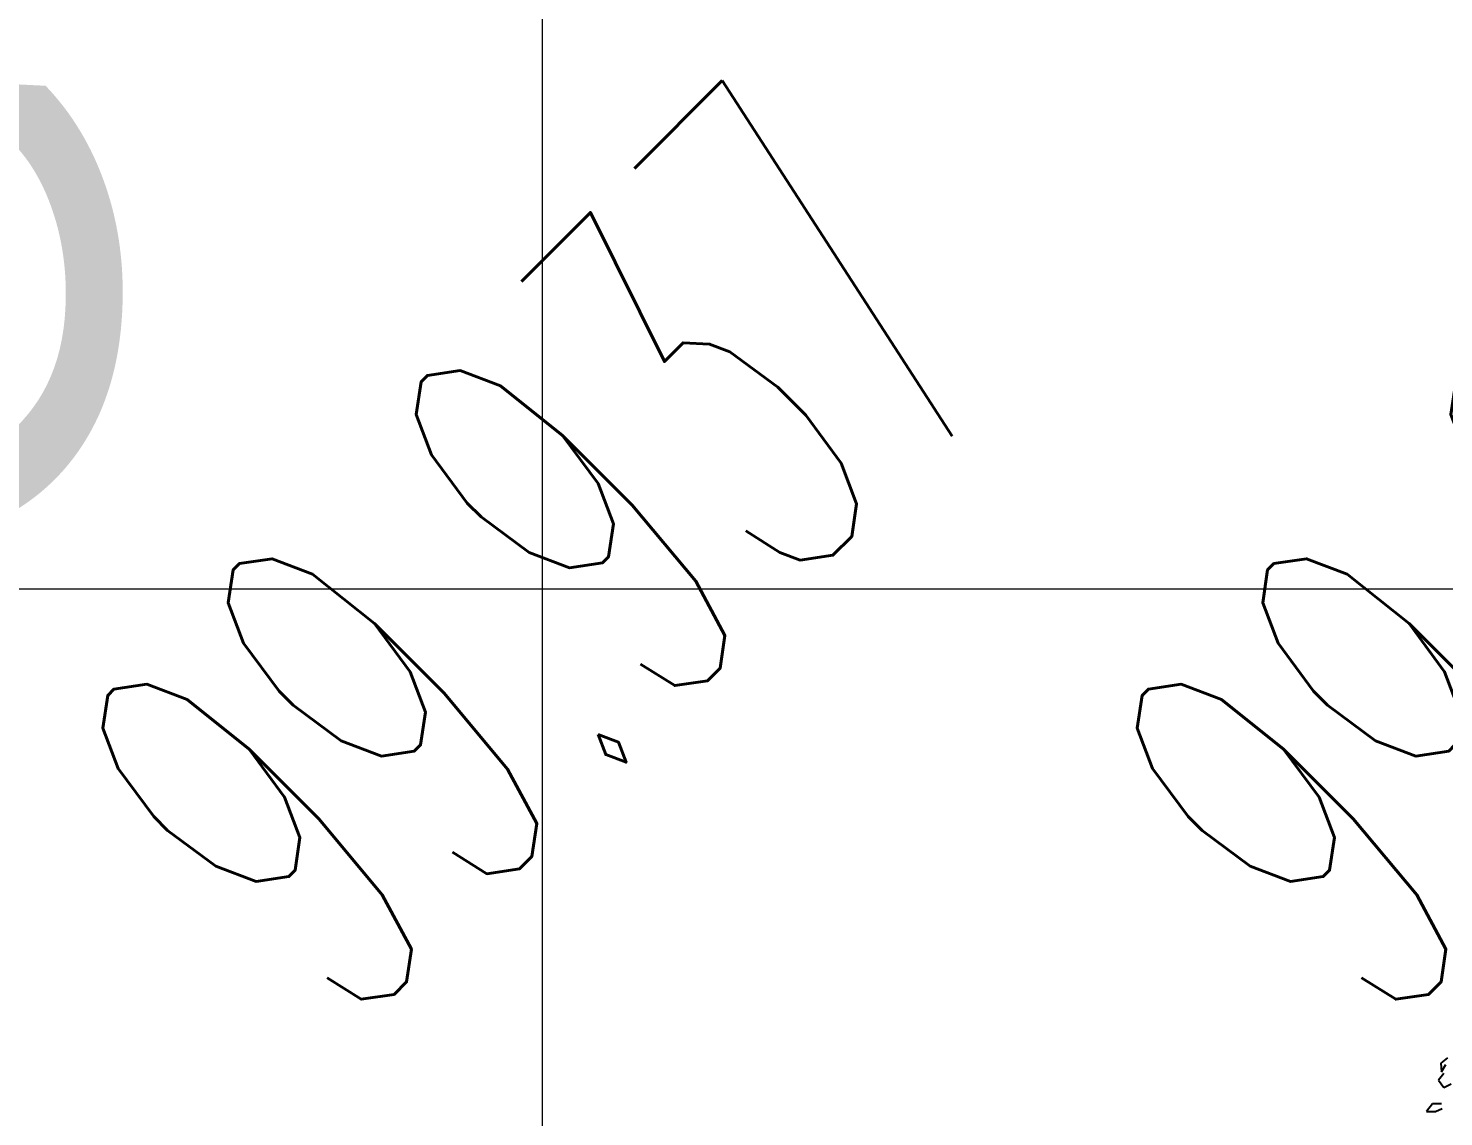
# Model space of a CAD drawing. Header units: millimetres. Extents: x 684983 to 685377, y 990360 to 990509.
# Drawn here: x 685003.02 to 685005.756, y 990445.018 to 990447.122 of the extents above; entities that cross this region are included whole.
import ezdxf

# ---------------------------------------------------------------- set-up
doc = ezdxf.new("R2010")
doc.units = ezdxf.units.MM
doc.layers.add('grid', color=8, linetype='Continuous', lineweight=9)
doc.layers.add('GRID LEVELS', color=7, linetype='Continuous', lineweight=13)
doc.layers.add('TEAK', color=7, linetype='Continuous')
doc.styles.add('ROMANS', font='arial.ttf')
doc.styles.get("Standard").update_dxf_attribs({"font": 'RomanS'})

# ---------------------------------------------------------------- blocks, each defined once
blk = doc.blocks.new('A$C25655A80')
at = {"color": 62}
for p, q in [((-0.7002, 1.7368), (-0.7088, 1.73)), ((-0.705, 1.7166), (-0.7117, 1.7079)), ((-0.7088, 1.73), (-0.7079, 1.7185)), ((-0.7079, 1.7185), (-0.7021, 1.7281)), ((-0.7117, 1.7079), (-0.705, 1.6983)), ((-0.705, 1.6983), (-0.6954, 1.7031)), ((-0.7194, 1.6772), (-0.7271, 1.6676)), ((-0.7271, 1.6676), (-0.7156, 1.6676)), ((-0.7079, 1.6772), (-0.7194, 1.6772)), ((-0.7156, 1.6676), (-0.7069, 1.6714))]:
    blk.add_line(p, q, dxfattribs=at)
blk = doc.blocks.new('TR')
blk.add_blockref('A$C25655A80', (0.0192, 0.0148, 1.3453))

msp = doc.modelspace()

# ---------------------------------------------------------------- linework, layer by layer
at = {"layer": 'grid'}
for p, q in [((685004.0136, 990509.1548), (685004.0136, 990377.9235)), ((685085.1957, 990446.0381), (684982.7636, 990446.0381))]:
    msp.add_line(p, q, dxfattribs=at)

# ---------------------------------------------------------------- block references
at = {"layer": 'TEAK', "xscale": 1.5, "yscale": 1.5, "zscale": 1.5}
msp.add_blockref('TR', (685006.785, 990442.505, 99.958), dxfattribs=at)

# ---------------------------------------------------------------- texts
at = {"style": 'ROMANS'}
msp.add_text('Gate', height=1, rotation=87.1516, dxfattribs=at).set_placement((685003.1598, 990446.0219))
at = {"layer": 'GRID LEVELS', "width": 0.5}
for s, p in [('99.937', (685003.63, 990445.1578, 99.9372)), ('99.953', (685005.63, 990445.1578, 99.9528))]:
    msp.add_text(s, height=0.8, rotation=45, dxfattribs=at).set_placement(p)

doc.saveas('drawing.dxf')
